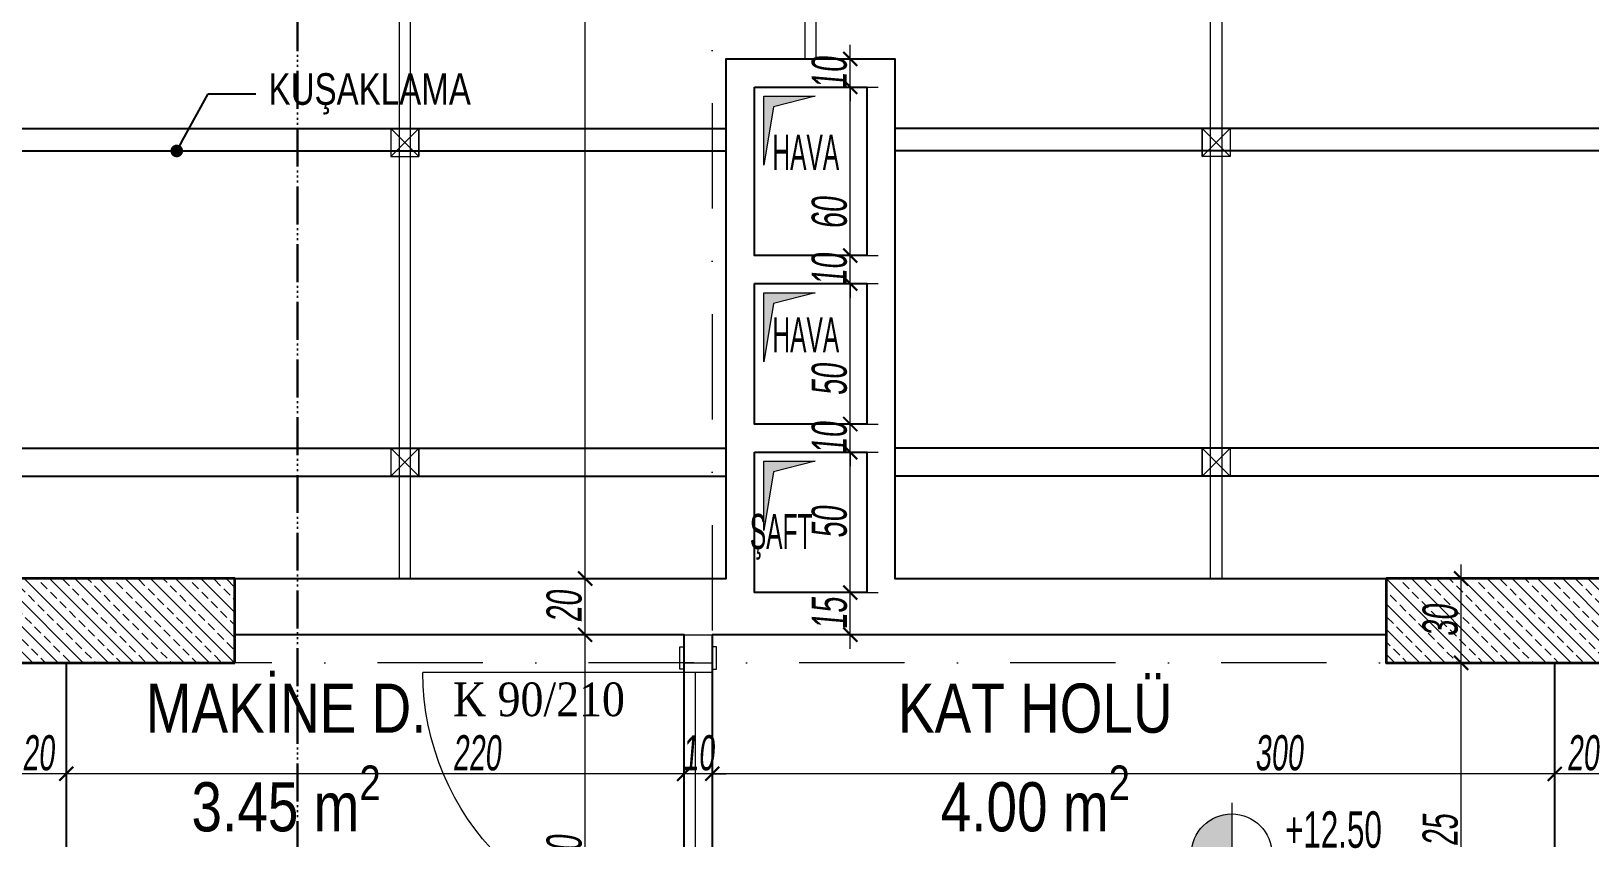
# Model space of a CAD drawing. Header units: millimetres. Extents: x -2145 to 33996, y -835 to 2363.
# Drawn here: x 17312 to 17867, y 182 to 470 of the extents above; entities that cross this region are included whole.
import ezdxf
from ezdxf import colors
from ezdxf.entities.mleader import LeaderData, LeaderLine
from ezdxf.enums import TextEntityAlignment as Align
from ezdxf.math import Vec2, Vec3

# ---------------------------------------------------------------- set-up
doc = ezdxf.new("R2010")
doc.units = ezdxf.units.MM
for name, pattern in [('ACAD_ISO06W100', [36, 24, -3, 0, -3, 0, -3, 0, -3]), ('AUDIT_D_090620165655-16', [0]), ('DASHDOT', [1, 0.5, -0.25, 0, -0.25])]:
    doc.linetypes.add(name, pattern=pattern)
for name, color, linetype, lineweight in [('A-dikme', 1, 'Continuous', 5), ('A-mertek', 30, 'Continuous', 0), ('A-sıva', 2, 'Continuous', 5), ('mertek', 34, 'AUDIT_D_090620165655-16', 25), ('NET_AKS', 251, 'DASHDOT', 9), ('NET_DUVAR', 150, 'Continuous', 18), ('NET_KAPI', 35, 'Continuous', 15), ('NET_KESİT_ÇİZİGİSİ', 1, 'Continuous', 30), ('NET_KOLON_TARAMA', 8, 'Continuous', 0), ('NET_PLAN_KOT', 100, 'Continuous', 0), ('NET_TAŞIYICI', 1, 'Continuous', 35), ('NET_ÖLÇÜ İÇ', 54, 'Continuous', 9)]:
    doc.layers.add(name, color=color, linetype=linetype, lineweight=lineweight)
doc.layers.add('ALAN', color=3, linetype='Continuous', lineweight=25, plot=False)
for name, color, linetype in [('NET_POZ', 41, 'Continuous'), ('NET_POZ @ 0.2', 41, 'Continuous'), ('T-MAH-AD', 7, 'Continuous')]:
    doc.layers.add(name, color=color, linetype=linetype)
doc.styles.add('ARIALTR', font='arial.ttf', dxfattribs={"width": 0.8, "height": 22.5})
doc.styles.add('ARıAL', font='arial.ttf', dxfattribs={"width": 0.7})
doc.styles.add('BODRUM', font='swisscl.ttf', dxfattribs={"width": 0.8, "oblique": 5})
doc.styles.add('DIN', font='arial.ttf', dxfattribs={"width": 0.6})
doc.styles.add('on02.0mm-Arial', font='arial.ttf', dxfattribs={"height": 2})
doc.styles.get("Standard").update_dxf_attribs({"font": 'arial.ttf'})
doc.styles.add('TGS SAYILAR', font='times.ttf', dxfattribs={"width": 0.7})
doc.dimstyles.new('olcu-50', dxfattribs={"dimscale": 0, "dimtxt": 12.5, "dimasz": 5, "dimexe": 10, "dimexo": 10, "dimgap": 1, "dimtad": 1, "dimdec": 1, "dimzin": 12, "dimtxsty": 'BODRUM', "dimblk": 'ARCHTICK', "dimcen": 8, "dimdle": 5, "dimclrd": 256, "dimclre": 256, "dimclrt": 256, "dimadec": 0, "dimazin": 2, "dimtfac": 1, "dimtdec": 1, "dimtix": 1, "dimtmove": 0, "dimatfit": 3, "dimldrblk": 'ARCHTICK', "dimfxl": 15, "dimfxlon": 1, "dimlwd": -1, "dimlwe": -1, "dimarcsym": 0})
pattern_1 = [(45, (-11624.229, -1089.61), (-4.490128, 4.490128), []), (45, (-11619.739, -1089.61), (-4.490128, 4.490128), [3.175, -1.5875])]

# ---------------------------------------------------------------- blocks, each defined once
blk = doc.blocks.new('A$C6CC27A50')
at = {"layer": 'NET_DUVAR', "true_color": 0x939598}
h = blk.add_hatch(color=252, dxfattribs=at)
h.dxf.hatch_style = 1
h.paths.add_polyline_path([(-24.76, 3), (-2.88, 3), (-2.88, 19.23), (-6.27, 6.11)])
at = {"layer": 'NET_DUVAR', "color": 251, "true_color": 0x636466}
for p, q in [((-2.88, 19.23), (-6.27, 6.11)), ((-2.88, 3), (-2.88, 19.23)), ((-6.27, 6.11), (-24.76, 3)), ((-24.76, 3), (-2.88, 3))]:
    blk.add_line(p, q, dxfattribs=at)
blk = doc.blocks.new('KOTLAR')
h = blk.add_hatch(color=256)
h.dxf.hatch_style = 1
h.paths.add_polyline_path([(0, 0), (0, 12.96, 0.414214), (-12.96, 0)])
h.paths.add_polyline_path([(0, -12.96, 0.414214), (12.96, 0), (0, 0)])
h.paths.add_polyline_path([(65.51, -11.28), (21.41, -11.28), (21.41, -29.91), (65.51, -29.91)], flags=9)
at = {"extrusion": (2.84e-14, 0.225686, 0.9742)}
for p, q in [((0, 16.54), (0, -16.54)), ((-17.21, 0), (58.08, 0))]:
    blk.add_line(p, q, dxfattribs=at)
blk.add_circle((0, 0), 12.96)
at = {"extrusion": (2.84e-14, 0.225686, 0.9742), "style": 'DIN', "width": 0.6}
for tag, p in [('INCE KOT', (-17.13, -2.07, 0.48)), ('KABA KOT', (-18.31, 14.22, -3.29))]:
    blk.add_attdef(tag, p, '', height=12, rotation=180, dxfattribs=at)
blk = doc.blocks.new('A$C0eb5e1a4')
at = {"layer": 'NET_KOLON_TARAMA'}
h = blk.add_hatch(dxfattribs=at)
h.set_pattern_fill('ANSI33', color=256)
h.set_pattern_definition(pattern_1)
h.paths.add_polyline_path([(-265, 180), (-265, 150), (-345, 150), (-345, 180)])
h = blk.add_hatch(dxfattribs=at)
h.set_pattern_fill('ANSI33', color=256)
h.set_pattern_definition(pattern_1)
h.paths.add_polyline_path([(145, 150), (145, 180), (225, 180), (225, 150)])
at = {"layer": 'NET_TAŞIYICI', "linetype": 'Continuous'}
for points in [[(-265, 180), (-265, 150), (-345, 150), (-345, 180)], [(145, 150), (145, 180), (225, 180), (225, 150)]]:
    blk.add_lwpolyline(points, close=True, dxfattribs=at)
blk = doc.blocks.new('KHJGFDSA')
at = {"layer": 'A-dikme', "color": 1}
blk.add_lwpolyline([(48211.77, -13218.97), (48211.77, -13228.97), (48221.77, -13228.97), (48221.77, -13218.97), (48211.77, -13218.97), (48221.77, -13228.97), (48211.77, -13228.97), (48221.77, -13218.97)], dxfattribs=at)
blk = doc.blocks.new('_Dot')
at = {"color": 0, "linetype": 'ByBlock', "lineweight": -2}
blk.add_line((-0.5, 0), (-1, 0), dxfattribs=at)
at = {"color": 0, "linetype": 'ByBlock', "const_width": 0.5}
blk.add_lwpolyline([(-0.25, 0, 1), (0.25, 0, 1)], format="xyb", close=True, dxfattribs=at)
blk = doc.blocks.new('*U634')
at = {"layer": 'NET_KESİT_ÇİZİGİSİ', "linetype": 'ACAD_ISO06W100'}
blk.add_lwpolyline([(1807.31, 0), (200, 0)], dxfattribs=at)
at = {"layer": 'NET_KESİT_ÇİZİGİSİ', "style": 'ARıAL', "width": 1.5}
for tag, p in [('KESİTSOL', (40, 66.83)), ('KESİTSAĞ', (1967.31, 66.83))]:
    blk.add_attdef(tag, text='', height=30, dxfattribs=at).set_placement(p, align=Align.MIDDLE_CENTER)
blk = doc.blocks.new('A$C5ec6af74')
at = {"layer": 'NET_AKS', "ltscale": 75}
for p, q in [((-70, 1185), (-70, -185)), ((1125, 385), (-1195, 385))]:
    blk.add_line(p, q, dxfattribs=at)
blk = doc.blocks.new('*U992')
blk.add_line((-3.5, 0), (-3.5, -93))
for points in [[(-105.7, 10), (-97.7, 10), (-97.7, 11.5), (-105.7, 11.5)], [(5.7, 10), (-2.3, 10), (-2.3, 11.5), (5.7, 11.5)], [(-96.5, 0), (-100, 0), (-100, 10), (-96.5, 10)], [(-3.5, 0), (0, 0), (0, 10), (-3.5, 10)], [(-96.5, 4.1), (-3.5, 4.1), (-3.5, 0), (-96.5, 0)], [(-105.7, 0), (-97.7, 0), (-97.7, -1.5), (-105.7, -1.5)], [(5.7, 0), (-2.3, 0), (-2.3, -1.5), (5.7, -1.5)]]:
    blk.add_lwpolyline(points, close=True)
blk.add_lwpolyline([(-95.5, 10), (-4.5, 10)])
blk.add_arc((-3.5, 0), 93, 180, 270)
blk = doc.blocks.new('_ArchTick')
at = {"color": 0, "linetype": 'ByBlock', "const_width": 0.15}
blk.add_lwpolyline([(-0.5, -0.5), (0.5, 0.5)], dxfattribs=at)
blk = doc.blocks.new('*D1748')
at = {"layer": 'Defpoints', "color": 0, "transparency": 16777216}
for p in [(17821.16, 244.61), (17821.16, 244.61), (17821.16, 119.61)]:
    blk.add_point(p, dxfattribs=at)
at = {"layer": 'NET_ÖLÇÜ İÇ', "transparency": 16777216}
for p, q in [((17821.16, 114.61), (17821.16, 249.61)), ((17821.16, 244.61), (17831.16, 244.61)), ((17821.16, 119.61), (17831.16, 119.61))]:
    blk.add_line(p, q, dxfattribs=at)
at = {"layer": 'NET_ÖLÇÜ İÇ', "transparency": 16777216, "xscale": 5, "yscale": 5, "zscale": 5}
for p, rotation in [((17821.16, 244.61), 90), ((17821.16, 119.61), 270)]:
    blk.add_blockref('_ArchTick', p, dxfattribs=dict(at, rotation=rotation))
at = {"layer": 'NET_ÖLÇÜ İÇ', "transparency": 16777216, "insert": (17813.76, 182.11), "char_height": 12.5, "attachment_point": 5, "rotation": 90, "style": 'BODRUM'}
blk.add_mtext('125', dxfattribs=at)
blk = doc.blocks.new('*D1749')
at = {"layer": 'Defpoints', "color": 0, "transparency": 16777216}
for p in [(17820.43, 274.61), (17821.16, 274.61), (17821.16, 244.61)]:
    blk.add_point(p, dxfattribs=at)
at = {"layer": 'NET_ÖLÇÜ İÇ', "transparency": 16777216}
for p, q in [((17821.16, 239.61), (17821.16, 279.61)), ((17821.16, 274.61), (17831.16, 274.61)), ((17821.16, 244.61), (17831.16, 244.61))]:
    blk.add_line(p, q, dxfattribs=at)
at = {"layer": 'NET_ÖLÇÜ İÇ', "transparency": 16777216, "xscale": 5, "yscale": 5, "zscale": 5}
for p, rotation in [((17821.16, 274.61), 90), ((17821.16, 244.61), 270)]:
    blk.add_blockref('_ArchTick', p, dxfattribs=dict(at, rotation=rotation))
at = {"layer": 'NET_ÖLÇÜ İÇ', "transparency": 16777216, "insert": (17813.75, 259.61), "char_height": 12.5, "attachment_point": 5, "rotation": 90, "style": 'BODRUM'}
blk.add_mtext('30', dxfattribs=at)
blk = doc.blocks.new('*D1752')
at = {"layer": 'Defpoints', "color": 0, "transparency": 16777216}
for p in [(17509.22, 254.61), (17509.22, 254.61), (17509.22, 94.61)]:
    blk.add_point(p, dxfattribs=at)
at = {"layer": 'NET_ÖLÇÜ İÇ', "transparency": 16777216}
for p, q in [((17509.22, 89.61), (17509.22, 259.61)), ((17509.22, 254.61), (17519.22, 254.61)), ((17509.22, 94.61), (17519.22, 94.61))]:
    blk.add_line(p, q, dxfattribs=at)
at = {"layer": 'NET_ÖLÇÜ İÇ', "transparency": 16777216, "xscale": 5, "yscale": 5, "zscale": 5}
for p, rotation in [((17509.22, 254.61), 90), ((17509.22, 94.61), 270)]:
    blk.add_blockref('_ArchTick', p, dxfattribs=dict(at, rotation=rotation))
at = {"layer": 'NET_ÖLÇÜ İÇ', "transparency": 16777216, "insert": (17501.82, 174.61), "char_height": 12.5, "attachment_point": 5, "rotation": 90, "style": 'BODRUM'}
blk.add_mtext('160', dxfattribs=at)
blk = doc.blocks.new('*D1753')
at = {"layer": 'Defpoints', "color": 0, "transparency": 16777216}
for p in [(17509.22, 274.61), (17509.22, 274.61), (17509.22, 254.61)]:
    blk.add_point(p, dxfattribs=at)
at = {"layer": 'NET_ÖLÇÜ İÇ', "transparency": 16777216}
for p, q in [((17509.22, 249.61), (17509.22, 279.61)), ((17509.22, 274.61), (17519.22, 274.61)), ((17509.22, 254.61), (17519.22, 254.61))]:
    blk.add_line(p, q, dxfattribs=at)
at = {"layer": 'NET_ÖLÇÜ İÇ', "transparency": 16777216, "xscale": 5, "yscale": 5, "zscale": 5}
for p, rotation in [((17509.22, 274.61), 90), ((17509.22, 254.61), 270)]:
    blk.add_blockref('_ArchTick', p, dxfattribs=dict(at, rotation=rotation))
at = {"layer": 'NET_ÖLÇÜ İÇ', "transparency": 16777216, "insert": (17501.82, 264.61), "char_height": 12.5, "attachment_point": 5, "rotation": 90, "style": 'BODRUM'}
blk.add_mtext('20', dxfattribs=at)
blk = doc.blocks.new('*D1754')
at = {"layer": 'Defpoints', "color": 0, "transparency": 16777216}
for p in [(17854.48, 205.09), (17854.48, 205.09), (17874.48, 205.09)]:
    blk.add_point(p, dxfattribs=at)
at = {"layer": 'NET_ÖLÇÜ İÇ', "transparency": 16777216}
for p, q in [((17854.48, 205.09), (17854.48, 215.09)), ((17874.48, 205.09), (17874.48, 215.09)), ((17879.48, 205.09), (17849.48, 205.09))]:
    blk.add_line(p, q, dxfattribs=at)
at = {"layer": 'NET_ÖLÇÜ İÇ', "transparency": 16777216, "xscale": 5, "yscale": 5, "zscale": 5, "rotation": 180}
blk.add_blockref('_ArchTick', (17854.48, 205.09), dxfattribs=at)
at = {"layer": 'NET_ÖLÇÜ İÇ', "transparency": 16777216, "xscale": 5, "yscale": 5, "zscale": 5}
blk.add_blockref('_ArchTick', (17874.48, 205.09), dxfattribs=at)
at = {"layer": 'NET_ÖLÇÜ İÇ', "transparency": 16777216, "insert": (17864.48, 212.49), "char_height": 12.5, "attachment_point": 5, "style": 'BODRUM'}
blk.add_mtext('20', dxfattribs=at)
blk = doc.blocks.new('*D1755')
at = {"layer": 'Defpoints', "color": 0, "transparency": 16777216}
for p in [(17554.48, 205.09), (17554.48, 205.09), (17854.48, 205.09)]:
    blk.add_point(p, dxfattribs=at)
at = {"layer": 'NET_ÖLÇÜ İÇ', "transparency": 16777216}
for p, q in [((17554.48, 205.09), (17554.48, 215.09)), ((17854.48, 205.09), (17854.48, 215.09)), ((17859.48, 205.09), (17549.48, 205.09))]:
    blk.add_line(p, q, dxfattribs=at)
at = {"layer": 'NET_ÖLÇÜ İÇ', "transparency": 16777216, "xscale": 5, "yscale": 5, "zscale": 5, "rotation": 180}
blk.add_blockref('_ArchTick', (17554.48, 205.09), dxfattribs=at)
at = {"layer": 'NET_ÖLÇÜ İÇ', "transparency": 16777216, "xscale": 5, "yscale": 5, "zscale": 5}
blk.add_blockref('_ArchTick', (17854.48, 205.09), dxfattribs=at)
at = {"layer": 'NET_ÖLÇÜ İÇ', "transparency": 16777216, "insert": (17756.26, 212.5), "char_height": 12.5, "attachment_point": 5, "style": 'BODRUM'}
blk.add_mtext('300', dxfattribs=at)
blk = doc.blocks.new('*D1756')
at = {"layer": 'Defpoints', "color": 0, "transparency": 16777216}
for p in [(17544.48, 205.09), (17544.48, 205.09), (17554.48, 205.09)]:
    blk.add_point(p, dxfattribs=at)
at = {"layer": 'NET_ÖLÇÜ İÇ', "transparency": 16777216}
for p, q in [((17544.48, 205.09), (17544.48, 215.09)), ((17554.48, 205.09), (17554.48, 215.09)), ((17544.48, 205.09), (17539.48, 205.09)), ((17554.48, 205.09), (17544.48, 205.09)), ((17554.48, 205.09), (17559.48, 205.09))]:
    blk.add_line(p, q, dxfattribs=at)
at = {"layer": 'NET_ÖLÇÜ İÇ', "transparency": 16777216, "xscale": 5, "yscale": 5, "zscale": 5}
blk.add_blockref('_ArchTick', (17544.48, 205.09), dxfattribs=at)
at = {"layer": 'NET_ÖLÇÜ İÇ', "transparency": 16777216, "xscale": 5, "yscale": 5, "zscale": 5, "rotation": 180}
blk.add_blockref('_ArchTick', (17554.48, 205.09), dxfattribs=at)
at = {"layer": 'NET_ÖLÇÜ İÇ', "transparency": 16777216, "insert": (17549.48, 212.49), "char_height": 12.5, "attachment_point": 5, "style": 'BODRUM'}
blk.add_mtext('10', dxfattribs=at)
blk = doc.blocks.new('*D1757')
at = {"layer": 'Defpoints', "color": 0, "transparency": 16777216}
for p in [(17324.48, 205.09), (17324.48, 205.09), (17544.48, 205.09)]:
    blk.add_point(p, dxfattribs=at)
at = {"layer": 'NET_ÖLÇÜ İÇ', "transparency": 16777216}
for p, q in [((17324.48, 205.09), (17324.48, 215.09)), ((17544.48, 205.09), (17544.48, 215.09)), ((17549.48, 205.09), (17319.48, 205.09))]:
    blk.add_line(p, q, dxfattribs=at)
at = {"layer": 'NET_ÖLÇÜ İÇ', "transparency": 16777216, "xscale": 5, "yscale": 5, "zscale": 5, "rotation": 180}
blk.add_blockref('_ArchTick', (17324.48, 205.09), dxfattribs=at)
at = {"layer": 'NET_ÖLÇÜ İÇ', "transparency": 16777216, "xscale": 5, "yscale": 5, "zscale": 5}
blk.add_blockref('_ArchTick', (17544.48, 205.09), dxfattribs=at)
at = {"layer": 'NET_ÖLÇÜ İÇ', "transparency": 16777216, "insert": (17470.6, 212.49), "char_height": 12.5, "attachment_point": 5, "style": 'BODRUM'}
blk.add_mtext('220', dxfattribs=at)
blk = doc.blocks.new('*D1758')
at = {"layer": 'Defpoints', "color": 0, "transparency": 16777216}
for p in [(17304.48, 205.09), (17304.48, 205.09), (17324.48, 205.09)]:
    blk.add_point(p, dxfattribs=at)
at = {"layer": 'NET_ÖLÇÜ İÇ', "transparency": 16777216}
for p, q in [((17304.48, 205.09), (17304.48, 215.09)), ((17324.48, 205.09), (17324.48, 215.09)), ((17329.48, 205.09), (17299.48, 205.09))]:
    blk.add_line(p, q, dxfattribs=at)
at = {"layer": 'NET_ÖLÇÜ İÇ', "transparency": 16777216, "xscale": 5, "yscale": 5, "zscale": 5, "rotation": 180}
blk.add_blockref('_ArchTick', (17304.48, 205.09), dxfattribs=at)
at = {"layer": 'NET_ÖLÇÜ İÇ', "transparency": 16777216, "xscale": 5, "yscale": 5, "zscale": 5}
blk.add_blockref('_ArchTick', (17324.48, 205.09), dxfattribs=at)
at = {"layer": 'NET_ÖLÇÜ İÇ', "transparency": 16777216, "insert": (17314.48, 212.49), "char_height": 12.5, "attachment_point": 5, "style": 'BODRUM'}
blk.add_mtext('20', dxfattribs=at)
blk = doc.blocks.new('*D1837')
at = {"layer": 'Defpoints', "color": 0, "transparency": 16777216}
for p in [(17603.63, 269.61), (17603.63, 269.61), (17603.63, 254.61)]:
    blk.add_point(p, dxfattribs=at)
at = {"layer": 'NET_ÖLÇÜ İÇ', "transparency": 16777216}
for p, q in [((17603.63, 249.61), (17603.63, 274.61)), ((17603.63, 269.61), (17613.63, 269.61)), ((17603.63, 254.61), (17613.63, 254.61))]:
    blk.add_line(p, q, dxfattribs=at)
at = {"layer": 'NET_ÖLÇÜ İÇ', "transparency": 16777216, "xscale": 5, "yscale": 5, "zscale": 5}
for p, rotation in [((17603.63, 269.61), 90), ((17603.63, 254.61), 270)]:
    blk.add_blockref('_ArchTick', p, dxfattribs=dict(at, rotation=rotation))
at = {"layer": 'NET_ÖLÇÜ İÇ', "transparency": 16777216, "insert": (17596.26, 262.11), "char_height": 12.5, "attachment_point": 5, "rotation": 90, "style": 'BODRUM'}
blk.add_mtext('15', dxfattribs=at)
blk = doc.blocks.new('*D1838')
at = {"layer": 'Defpoints', "color": 0, "transparency": 16777216}
for p in [(17603.63, 319.61), (17603.63, 319.61), (17603.63, 269.61)]:
    blk.add_point(p, dxfattribs=at)
at = {"layer": 'NET_ÖLÇÜ İÇ', "transparency": 16777216}
for p, q in [((17603.63, 264.61), (17603.63, 324.61)), ((17603.63, 319.61), (17613.63, 319.61)), ((17603.63, 269.61), (17613.63, 269.61))]:
    blk.add_line(p, q, dxfattribs=at)
at = {"layer": 'NET_ÖLÇÜ İÇ', "transparency": 16777216, "xscale": 5, "yscale": 5, "zscale": 5}
for p, rotation in [((17603.63, 319.61), 90), ((17603.63, 269.61), 270)]:
    blk.add_blockref('_ArchTick', p, dxfattribs=dict(at, rotation=rotation))
at = {"layer": 'NET_ÖLÇÜ İÇ', "transparency": 16777216, "insert": (17596.23, 294.61), "char_height": 12.5, "attachment_point": 5, "rotation": 90, "style": 'BODRUM'}
blk.add_mtext('50', dxfattribs=at)
blk = doc.blocks.new('*D1839')
at = {"layer": 'Defpoints', "color": 0, "transparency": 16777216}
for p in [(17603.63, 329.61), (17603.63, 329.61), (17603.63, 319.61)]:
    blk.add_point(p, dxfattribs=at)
at = {"layer": 'NET_ÖLÇÜ İÇ', "transparency": 16777216}
for p, q in [((17603.63, 329.61), (17603.63, 334.61)), ((17603.63, 329.61), (17613.63, 329.61)), ((17603.63, 319.61), (17603.63, 329.61)), ((17603.63, 319.61), (17613.63, 319.61)), ((17603.63, 319.61), (17603.63, 314.61))]:
    blk.add_line(p, q, dxfattribs=at)
at = {"layer": 'NET_ÖLÇÜ İÇ', "transparency": 16777216, "xscale": 5, "yscale": 5, "zscale": 5}
for p, rotation in [((17603.63, 329.61), 270), ((17603.63, 319.61), 90)]:
    blk.add_blockref('_ArchTick', p, dxfattribs=dict(at, rotation=rotation))
at = {"layer": 'NET_ÖLÇÜ İÇ', "transparency": 16777216, "insert": (17596.23, 324.61), "char_height": 12.5, "attachment_point": 5, "rotation": 90, "style": 'BODRUM'}
blk.add_mtext('10', dxfattribs=at)
blk = doc.blocks.new('*D1840')
at = {"layer": 'Defpoints', "color": 0, "transparency": 16777216}
for p in [(17603.63, 379.61), (17603.63, 379.61), (17603.63, 329.61)]:
    blk.add_point(p, dxfattribs=at)
at = {"layer": 'NET_ÖLÇÜ İÇ', "transparency": 16777216}
for p, q in [((17603.63, 324.61), (17603.63, 384.61)), ((17603.63, 379.61), (17613.63, 379.61)), ((17603.63, 329.61), (17613.63, 329.61))]:
    blk.add_line(p, q, dxfattribs=at)
at = {"layer": 'NET_ÖLÇÜ İÇ', "transparency": 16777216, "xscale": 5, "yscale": 5, "zscale": 5}
for p, rotation in [((17603.63, 379.61), 90), ((17603.63, 329.61), 270)]:
    blk.add_blockref('_ArchTick', p, dxfattribs=dict(at, rotation=rotation))
at = {"layer": 'NET_ÖLÇÜ İÇ', "transparency": 16777216, "insert": (17596.23, 345.39), "char_height": 12.5, "attachment_point": 5, "rotation": 90, "style": 'BODRUM'}
blk.add_mtext('50', dxfattribs=at)
blk = doc.blocks.new('*D1841')
at = {"layer": 'Defpoints', "color": 0, "transparency": 16777216}
for p in [(17603.63, 389.61), (17603.63, 389.61), (17603.63, 379.61)]:
    blk.add_point(p, dxfattribs=at)
at = {"layer": 'NET_ÖLÇÜ İÇ', "transparency": 16777216}
for p, q in [((17603.63, 389.61), (17603.63, 394.61)), ((17603.63, 389.61), (17613.63, 389.61)), ((17603.63, 379.61), (17603.63, 389.61)), ((17603.63, 379.61), (17613.63, 379.61)), ((17603.63, 379.61), (17603.63, 374.61))]:
    blk.add_line(p, q, dxfattribs=at)
at = {"layer": 'NET_ÖLÇÜ İÇ', "transparency": 16777216, "xscale": 5, "yscale": 5, "zscale": 5}
for p, rotation in [((17603.63, 389.61), 270), ((17603.63, 379.61), 90)]:
    blk.add_blockref('_ArchTick', p, dxfattribs=dict(at, rotation=rotation))
at = {"layer": 'NET_ÖLÇÜ İÇ', "transparency": 16777216, "insert": (17596.23, 384.61), "char_height": 12.5, "attachment_point": 5, "rotation": 90, "style": 'BODRUM'}
blk.add_mtext('10', dxfattribs=at)
blk = doc.blocks.new('*D1842')
at = {"layer": 'Defpoints', "color": 0, "transparency": 16777216}
for p in [(17603.63, 449.61), (17603.63, 449.61), (17603.63, 389.61)]:
    blk.add_point(p, dxfattribs=at)
at = {"layer": 'NET_ÖLÇÜ İÇ', "transparency": 16777216}
for p, q in [((17603.63, 384.61), (17603.63, 454.61)), ((17603.63, 449.61), (17613.63, 449.61)), ((17603.63, 389.61), (17613.63, 389.61))]:
    blk.add_line(p, q, dxfattribs=at)
at = {"layer": 'NET_ÖLÇÜ İÇ', "transparency": 16777216, "xscale": 5, "yscale": 5, "zscale": 5}
for p, rotation in [((17603.63, 449.61), 90), ((17603.63, 389.61), 270)]:
    blk.add_blockref('_ArchTick', p, dxfattribs=dict(at, rotation=rotation))
at = {"layer": 'NET_ÖLÇÜ İÇ', "transparency": 16777216, "insert": (17596.23, 404.73), "char_height": 12.5, "attachment_point": 5, "rotation": 90, "style": 'BODRUM'}
blk.add_mtext('60', dxfattribs=at)
blk = doc.blocks.new('*D1843')
at = {"layer": 'Defpoints', "color": 0, "transparency": 16777216}
for p in [(17603.63, 459.61), (17603.63, 459.61), (17603.63, 449.61)]:
    blk.add_point(p, dxfattribs=at)
at = {"layer": 'NET_ÖLÇÜ İÇ', "transparency": 16777216}
for p, q in [((17603.63, 459.61), (17603.63, 464.61)), ((17603.63, 459.61), (17613.63, 459.61)), ((17603.63, 449.61), (17603.63, 459.61)), ((17603.63, 449.61), (17613.63, 449.61)), ((17603.63, 449.61), (17603.63, 444.61))]:
    blk.add_line(p, q, dxfattribs=at)
at = {"layer": 'NET_ÖLÇÜ İÇ', "transparency": 16777216, "xscale": 5, "yscale": 5, "zscale": 5}
for p, rotation in [((17603.63, 459.61), 270), ((17603.63, 449.61), 90)]:
    blk.add_blockref('_ArchTick', p, dxfattribs=dict(at, rotation=rotation))
at = {"layer": 'NET_ÖLÇÜ İÇ', "transparency": 16777216, "insert": (17596.23, 454.61), "char_height": 12.5, "attachment_point": 5, "rotation": 90, "style": 'BODRUM'}
blk.add_mtext('10', dxfattribs=at)
blk = doc.blocks.new('*D1896')
at = {"layer": 'Defpoints', "color": 0, "transparency": 16777216}
for p in [(17509.22, 784.61), (17509.22, 784.61), (17509.22, 274.61)]:
    blk.add_point(p, dxfattribs=at)
at = {"layer": 'NET_ÖLÇÜ İÇ', "transparency": 16777216}
for p, q in [((17509.22, 269.61), (17509.22, 789.61)), ((17509.22, 784.61), (17519.22, 784.61)), ((17509.22, 274.61), (17519.22, 274.61))]:
    blk.add_line(p, q, dxfattribs=at)
at = {"layer": 'NET_ÖLÇÜ İÇ', "transparency": 16777216, "xscale": 5, "yscale": 5, "zscale": 5}
for p, rotation in [((17509.22, 784.61), 90), ((17509.22, 274.61), 270)]:
    blk.add_blockref('_ArchTick', p, dxfattribs=dict(at, rotation=rotation))
at = {"layer": 'NET_ÖLÇÜ İÇ', "transparency": 16777216, "insert": (17501.82, 529.61), "char_height": 12.5, "attachment_point": 5, "rotation": 90, "style": 'BODRUM'}
blk.add_mtext('510', dxfattribs=at)

msp = doc.modelspace()

# ---------------------------------------------------------------- linework, layer by layer
at = {"layer": 'A-mertek'}
for points in [[(17447, 274.61), (17447, 809.61), (17443, 809.61), (17443, 274.61)], [(17591.48, 459.61), (17591.48, 809.61), (17587.48, 809.61), (17587.48, 459.61)], [(17731.96, 274.61), (17731.96, 809.61), (17735.96, 809.61), (17735.96, 274.61)], [(17731.96, 274.61), (17731.96, 809.61), (17735.96, 809.61), (17735.96, 274.61)]]:
    msp.add_lwpolyline(points, dxfattribs=at)
at = {"layer": 'ALAN'}
for points in [[(17304.48, 274.61), (17559.48, 274.61), (17559.48, 459.61), (17619.48, 459.61), (17619.48, 274.61), (17874.48, 274.61), (17874.48, -75.39), (17914.48, -75.39), (17914.48, -140.39), (17264.48, -140.39), (17264.48, -75.39), (17304.48, -75.39)], [(17569.48, 449.61), (17609.48, 449.61), (17609.48, 389.61), (17569.48, 389.61)], [(17569.48, 379.61), (17609.48, 379.61), (17609.48, 329.61), (17569.48, 329.61)], [(17569.48, 319.61), (17609.48, 319.61), (17609.48, 269.61), (17569.48, 269.61)], [(17324.48, 244.61), (17324.48, 94.61), (17544.48, 94.61), (17544.48, 254.61), (17384.48, 254.61), (17384.48, 244.61)], [(17554.48, 254.61), (17554.48, 119.61), (17854.48, 119.61), (17854.48, 244.61), (17794.48, 244.61), (17794.48, 254.61)]]:
    msp.add_lwpolyline(points, close=True, dxfattribs=at)
at = {"layer": 'mertek'}
for p, q in [((17110.32, 434.87), (17559.48, 434.87)), ((18068.63, 434.87), (17619.48, 434.87)), ((17120.43, 426.86), (17559.48, 426.86)), ((18058.52, 426.86), (17619.48, 426.86)), ((17255.42, 321.08), (17559.48, 321.08)), ((17925.06, 321.08), (17619.48, 321.08)), ((17267.71, 311.07), (17559.48, 311.07)), ((17912.43, 311.07), (17619.48, 311.07))]:
    msp.add_line(p, q, dxfattribs=at)
at = {"layer": 'NET_DUVAR'}
for p, q in [((17559.48, 274.61), (17559.48, 459.61)), ((17559.48, 459.61), (17619.48, 459.61)), ((17619.48, 274.61), (17619.48, 459.61)), ((17569.48, 389.61), (17569.48, 449.61)), ((17569.48, 449.61), (17609.48, 449.61)), ((17609.48, 389.61), (17609.48, 449.61)), ((17609.48, 389.61), (17569.48, 389.61)), ((17569.48, 329.61), (17569.48, 379.61)), ((17609.48, 379.61), (17569.48, 379.61)), ((17609.48, 329.61), (17609.48, 379.61)), ((17609.48, 329.61), (17569.48, 329.61)), ((17569.48, 269.61), (17569.48, 319.61)), ((17609.48, 319.61), (17569.48, 319.61)), ((17609.48, 269.61), (17609.48, 319.61)), ((17384.48, 274.61), (17559.48, 274.61)), ((17794.48, 274.61), (17619.48, 274.61)), ((17609.48, 269.61), (17569.48, 269.61)), ((17384.48, 254.61), (17794.48, 254.61)), ((17544.48, 244.61), (17544.48, 254.61)), ((17554.48, 244.61), (17554.48, 254.61)), ((17324.48, 94.61), (17324.48, 244.61)), ((17544.48, 244.61), (17554.48, 244.61)), ((17854.48, -60.39), (17854.48, 244.61))]:
    msp.add_line(p, q, dxfattribs=at)

# ---------------------------------------------------------------- block references
at = {"layer": 'A-sıva', "rotation": 89.99999999999999}
for p in [(4221.02, -47786.9), (4221.02, -47900.69)]:
    msp.add_blockref('KHJGFDSA', p, dxfattribs=at)
at = {"layer": 'A-sıva', "xscale": -1, "rotation": 270}
for p in [(30957.93, -47786.9), (30957.93, -47900.69)]:
    msp.add_blockref('KHJGFDSA', p, dxfattribs=at)
at = {"layer": 'NET_AKS'}
msp.add_blockref('A$C5ec6af74', (17624.48, -140.39), dxfattribs=at)
at = {"layer": 'NET_DUVAR', "xscale": -1.125, "yscale": 1.125, "zscale": 1.125, "rotation": 270}
for p in [(17569.48, 449.61), (17569.48, 379.61), (17569.48, 319.61)]:
    msp.add_blockref('A$C6CC27A50', p, dxfattribs=at)
at = {"layer": 'NET_KAPI', "xscale": -1, "rotation": 270.0000000000001}
msp.add_blockref('*U992', (17544.48, 244.61), dxfattribs=at)
at = {"layer": 'NET_KESİT_ÇİZİGİSİ', "ltscale": 100, "xscale": -0.5625, "yscale": 0.5625, "zscale": 0.5625, "rotation": 270}
msp.add_blockref('*U634', (17406.76, -211.94), dxfattribs=at)
at = {"layer": 'NET_PLAN_KOT', "lineweight": 0, "transparency": 33554687}
ref = msp.add_blockref('KOTLAR', (17739.46, 176.41), dxfattribs=dict(at, xscale=1.109999999999999, yscale=1.109999999999999, zscale=1.109999999999999))
ref.add_attrib('INCE KOT', '+12.50', (-17758.47, -174.15, 40.35), dxfattribs={"layer": '0', "extrusion": (2.85701e-14, 0.225686, 0.9742), "height": 13.32, "rotation": 180, "style": 'DIN', "oblique": 360, "width": 0.6})
at = {"layer": 'NET_TAŞIYICI', "xscale": -1}
msp.add_blockref('A$C0eb5e1a4', (17529.48, 94.61), dxfattribs=at)

# ---------------------------------------------------------------- texts
at = {"layer": 'NET_POZ', "width": 0.5}
for s, p in [('HAVA', (17575.92, 420.12)), ('HAVA', (17575.92, 355.12)), ('ŞAFT', (17567.87, 285.12))]:
    msp.add_text(s, height=12.5, dxfattribs=at).set_placement(p)
at = {"layer": 'NET_POZ', "style": 'TGS SAYILAR', "width": 0.9}
msp.add_text('K 90/210', height=12, dxfattribs=at).set_placement((17462.21, 225.61))
at = {"layer": 'T-MAH-AD', "char_height": 17.5, "width": 103.6096, "attachment_point": 8, "style": 'ARIALTR'}
for s, insert in [('\\A1;MAKİNE D.\\P3.45 m{\\H0.7x;\\S2^ ;}', (17402.75, 184.35)), ('\\A1;KAT HOLÜ\\P4.00 m{\\H0.7x;\\S2^ ;}', (17669.53, 184.35))]:
    msp.add_mtext(s, dxfattribs=dict(at, insert=insert))

# ---------------------------------------------------------------- dimensions: what is measured, and where the dimension line sits
at = {"layer": 'NET_ÖLÇÜ İÇ'}
for base, p1, p2, override, picture, middle in [((17509.22, 784.61), (17509.22, 274.61), (17509.22, 784.61), {"dimscale": 1}, '*D1896', (17501.82, 529.61)), ((17603.63, 459.61), (17603.63, 449.61), (17603.63, 459.61), {"dimscale": 1, "dimtmove": 1}, '*D1843', (17596.23, 454.61)), ((17603.63, 389.61), (17603.63, 379.61), (17603.63, 389.61), {"dimscale": 1, "dimtmove": 1}, '*D1841', (17596.23, 384.61)), ((17603.63, 329.61), (17603.63, 319.61), (17603.63, 329.61), {"dimscale": 1, "dimtmove": 1}, '*D1839', (17596.23, 324.61)), ((17603.63, 319.61), (17603.63, 269.61), (17603.63, 319.61), {"dimscale": 1, "dimtmove": 1}, '*D1838', (17596.23, 294.61)), ((17509.22, 274.61), (17509.22, 254.61), (17509.22, 274.61), {"dimscale": 1, "dimtmove": 1}, '*D1753', (17501.82, 264.61)), ((17821.16, 274.61), (17821.16, 244.61), (17820.43, 274.61), {"dimscale": 1, "dimtmove": 1}, '*D1749', (17813.75, 259.61)), ((17603.63, 269.61), (17603.63, 254.61), (17603.63, 269.61), {"dimscale": 1}, '*D1837', (17596.26, 262.11)), ((17509.22, 254.61), (17509.22, 94.61), (17509.22, 254.61), {"dimscale": 1, "dimtmove": 1}, '*D1752', (17501.82, 174.61)), ((17821.16, 244.61), (17821.16, 119.61), (17821.16, 244.61), {"dimscale": 1}, '*D1748', (17813.76, 182.11))]:
    dim = msp.add_linear_dim(base=base, p1=p1, p2=p2, angle=90, dimstyle='olcu-50', override=override, dxfattribs=at)
    dim.commit()
    dim.dimension.update_dxf_attribs({"geometry": picture, "text_midpoint": middle})
for base, p1, p2, picture, middle in [((17603.63, 449.61), (17603.63, 389.61), (17603.63, 449.61), '*D1842', (17603.63, 404.73)), ((17603.63, 379.61), (17603.63, 329.61), (17603.63, 379.61), '*D1840', (17603.63, 345.39))]:
    dim = msp.add_linear_dim(base=base, p1=p1, p2=p2, angle=90, dimstyle='olcu-50', override={"dimscale": 1, "dimtmove": 1}, dxfattribs=at)
    dim.commit()
    dim.dimension.update_dxf_attribs({"geometry": picture, "text_midpoint": middle, "dimtype": 160})
for base, p1, p2, override, picture, middle in [((17304.48, 205.09), (17324.48, 205.09), (17304.48, 205.09), {"dimscale": 1, "dimtmove": 1}, '*D1758', (17314.48, 212.49)), ((17544.48, 205.09), (17554.48, 205.09), (17544.48, 205.09), {"dimscale": 1, "dimtmove": 1}, '*D1756', (17549.48, 212.49)), ((17854.48, 205.09), (17874.48, 205.09), (17854.48, 205.09), {"dimscale": 1}, '*D1754', (17864.48, 212.49))]:
    dim = msp.add_linear_dim(base=base, p1=p1, p2=p2, dimstyle='olcu-50', override=override, dxfattribs=at)
    dim.commit()
    dim.dimension.update_dxf_attribs({"geometry": picture, "text_midpoint": middle})
for base, p1, p2, picture, middle in [((17324.48, 205.09), (17544.48, 205.09), (17324.48, 205.09), '*D1757', (17470.6, 205.09)), ((17554.48, 205.09), (17854.48, 205.09), (17554.48, 205.09), '*D1755', (17756.26, 205.09))]:
    dim = msp.add_linear_dim(base=base, p1=p1, p2=p2, dimstyle='olcu-50', override={"dimscale": 1, "dimtmove": 1}, dxfattribs=at)
    dim.commit()
    dim.dimension.update_dxf_attribs({"geometry": picture, "text_midpoint": middle, "dimtype": 160})

# ---------------------------------------------------------------- leaders
at = {"layer": 'NET_POZ @ 0.2'}
ml = msp.add_multileader_mtext('Standard', dxfattribs=at)
ml.set_content('\\pxsm0.9;{\\fSwis721 Lt BT|b0|i0|c162|p34;\\W0.75;\\C256;KUŞAKLAMA}', color=7, style='on02.0mm-Arial')
ml.set_leader_properties(color=256, linetype='Continuous', lineweight=-1)
ml.set_arrow_properties(name='DOT')
ml.build(insert=Vec2(0, 0))
ml.multileader.update_dxf_attribs({"dogleg_length": 100, "arrow_head_size": 4.5, "scale": 0.2})
ctx = ml.context
ctx.base_point, ctx.scale, ctx.char_height, ctx.arrow_head_size, ctx.landing_gap_size, ctx.plane_origin, ctx.plane_x_axis, ctx.plane_y_axis = Vec3(17392.01, 447.15), 0.2, 11.25, 4.5, 4.5, Vec3(15795.29, 456.98), Vec3(1, 0, 0), Vec3(0, 1, 0)
notes = []
notes.append((ctx, [(0, (1, 1, 0), (17374.96, 447.15), (1, 0, 0), 17.05, [(0, [(17363.81, 426.86)], 0, [])])]))
ctx.mtext.insert, ctx.mtext.text_direction, ctx.mtext.width, ctx.mtext.defined_height, ctx.mtext.flow_direction = Vec3(17396.51, 454.53), Vec3(1, 0, 0), 195.9484, 48.87, 5
for ctx, leaders in notes:
    for number, flags, end, landing, length, lines in leaders:
        leader = LeaderData()
        leader.index, (leader.has_last_leader_line, leader.has_dogleg_vector, leader.attachment_direction) = number, flags
        leader.last_leader_point, leader.dogleg_vector, leader.dogleg_length = Vec3(end), Vec3(landing), length
        for number, points, colour, breaks in lines:
            line = LeaderLine()
            line.index, line.vertices, line.color, line.breaks = number, Vec3.list(points), colors.encode_raw_color(colour), breaks
            leader.lines.append(line)
        ctx.leaders.append(leader)

doc.saveas('drawing.dxf')
